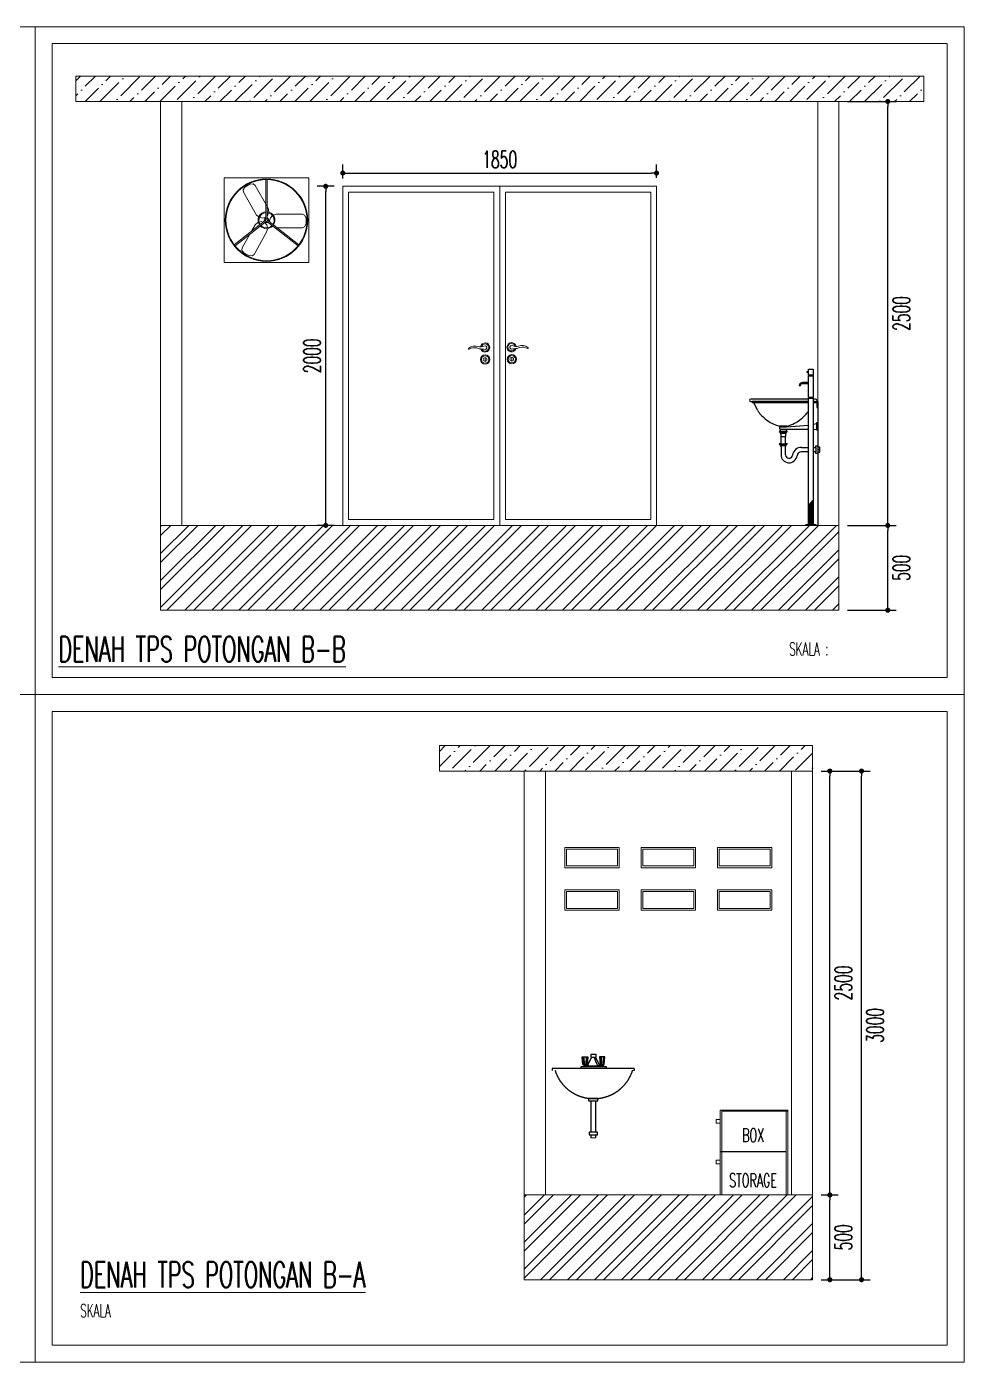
# Model space of a CAD drawing. Header units: millimetres. Extents: x -3140 to 122882, y -13467 to 35950.
# Drawn here: x 21870 to 27398, y 7882 to 15758 of the extents above; entities that cross this region are included whole.
import ezdxf

# ---------------------------------------------------------------- set-up
doc = ezdxf.new("R2010")
doc.units = ezdxf.units.MM
doc.header["$MEASUREMENT"] = 0
doc.linetypes.add('DASHEDX2', pattern=[38.1, 25.4, -12.7])
doc.layers.add('inst ME', color=7, linetype='Continuous', lineweight=13)
doc.layers.add('J', color=1, linetype='Continuous', lineweight=13)
doc.styles.add('300', font='rs.shx', dxfattribs={"width": 0.6, "height": 100})
doc.dimstyles.new('300', dxfattribs={"dimtxt": 50, "dimasz": 30, "dimexe": 50, "dimexo": 50, "dimgap": 30, "dimtad": 2, "dimdec": 0, "dimzin": 0, "dimtxsty": '300', "dimblk": 'DOT', "dimcen": 0.2, "dimclrd": 1, "dimclre": 1, "dimclrt": 3, "dimadec": 0, "dimazin": 0, "dimtfac": 1, "dimtdec": 0, "dimtix": 1, "dimtmove": 0, "dimatfit": 3, "dimfxl": 1, "dimtolj": 1, "dimtzin": 0, "dimarcsym": 0})
pattern_1 = [(45, (-555.76, -76748.93), (-79.54951, 79.54951), []), (45, (-502.73, -76748.93), (-79.54951, 79.54951), [])]
pattern_2 = [(45, (-555.76, -76748.934), (33.14563, 121.53398), [156.25, -31.25, 0, -31.25])]

# ---------------------------------------------------------------- blocks, each defined once
blk = doc.blocks.new('A$C6E2B1FF7')
for p, q in [((0.3955, 1.0315), (0.3845, 1.0315)), ((0.3955, 1.0285), (0.3845, 1.0285)), ((0.3955, 1.01), (0.3955, 1.05)), ((0.3955, 1.05), (0.4255, 1.05)), ((0.4255, 1.01), (0.3955, 1.01)), ((0.3955, 0.86), (0.3955, 1.006)), ((0.3955, 1.006), (0.4255, 1.006)), ((0.3975, 1.01), (0.3975, 1.006)), ((0.4235, 1.01), (0.4235, 1.006)), ((0.4255, 1.05), (0.4255, 1.01)), ((0.4255, 1.006), (0.4255, 0.86)), ((0.3325, 0.9402), (0.3385, 0.938)), ((0.3955, 0.96), (0.3555, 0.96)), ((0.3555, 0.954), (0.3955, 0.954)), ((0.3955, 0.8483), (0.0077, 0.8483)), ((0.0077, 0.8328), (0.0158, 0.8328)), ((0.3955, 0.8328), (0.0158, 0.8328)), ((0.0189, 0.8268), (0.3955, 0.8268)), ((0.052, 0.7743), (0.0308, 0.8221)), ((0.4255, 0.86), (0.3955, 0.86)), ((0.3955, 0.004), (0.3955, 0.856)), ((0.3955, 0.856), (0.4255, 0.856)), ((0.3975, 0.86), (0.3975, 0.856)), ((0.4235, 0.86), (0.4235, 0.856)), ((0.4255, 0.856), (0.4255, 0.004)), ((0.4427, 0.8483), (0.4255, 0.8483)), ((0.4352, 0.8328), (0.4255, 0.8328)), ((0.4255, 0.8268), (0.44, 0.8268)), ((0.4255, 0.8268), (0.432, 0.8268)), ((0.4352, 0.8328), (0.4427, 0.8328)), ((0.44, 0.8268), (0.4515, 0.8268)), ((0.4427, 0.8328), (0.4575, 0.8328)), ((0.4515, 0.8268), (0.4515, 0.7928)), ((0.4575, 0.8328), (0.4575, 0)), ((0.4515, 0.7928), (0.4575, 0.7928)), ((0.1975, 0.6319), (0.2053, 0.6262)), ((0.2535, 0.6319), (0.1975, 0.6319)), ((0.2517, 0.6674), (0.1992, 0.6674)), ((0.2029, 0.6473), (0.2029, 0.6623)), ((0.2029, 0.6623), (0.2481, 0.6623)), ((0.2029, 0.6473), (0.2461, 0.6473)), ((0.2049, 0.6473), (0.2049, 0.6319)), ((0.2461, 0.6473), (0.3955, 0.6472)), ((0.2461, 0.6473), (0.2461, 0.6319)), ((0.2461, 0.6262), (0.2535, 0.6319)), ((0.2481, 0.6623), (0.3955, 0.6739)), ((0.4255, 0.6804), (0.4515, 0.6855)), ((0.4255, 0.6463), (0.4515, 0.6455)), ((0.4515, 0.6405), (0.4515, 0.6905)), ((0.4515, 0.6905), (0.4575, 0.6905)), ((0.4575, 0.6405), (0.4515, 0.6405)), ((0.1975, 0.5487), (0.2053, 0.543)), ((0.2095, 0.5487), (0.1975, 0.5487)), ((0.2053, 0.6262), (0.2053, 0.6185)), ((0.2053, 0.6262), (0.2461, 0.6262)), ((0.2053, 0.6185), (0.2084, 0.6185)), ((0.2053, 0.543), (0.2053, 0.5353)), ((0.2053, 0.543), (0.2461, 0.543)), ((0.2084, 0.6185), (0.2084, 0.5981)), ((0.2425, 0.6185), (0.2084, 0.6185)), ((0.2084, 0.5981), (0.2095, 0.5981)), ((0.2095, 0.5981), (0.2415, 0.5981)), ((0.2095, 0.5981), (0.2095, 0.5487)), ((0.2095, 0.5487), (0.2415, 0.5487)), ((0.2415, 0.5981), (0.2425, 0.5981)), ((0.2415, 0.5487), (0.2415, 0.5981)), ((0.2535, 0.5487), (0.2415, 0.5487)), ((0.2425, 0.5981), (0.2425, 0.6185)), ((0.2425, 0.6185), (0.2461, 0.6185)), ((0.2461, 0.6185), (0.2461, 0.6262)), ((0.2461, 0.543), (0.2535, 0.5487)), ((0.2461, 0.5353), (0.2461, 0.543)), ((0.2053, 0.5353), (0.2105, 0.5353)), ((0.2405, 0.5353), (0.2105, 0.5353)), ((0.2105, 0.5353), (0.2105, 0.475)), ((0.2405, 0.5353), (0.2461, 0.5353)), ((0.2405, 0.475), (0.2405, 0.5353)), ((0.348, 0.5244), (0.3955, 0.5244)), ((0.3955, 0.4944), (0.348, 0.4944)), ((0.4255, 0.5244), (0.4435, 0.5244)), ((0.4435, 0.4944), (0.4255, 0.4944)), ((0.4435, 0.5244), (0.4435, 0.5356)), ((0.4435, 0.5356), (0.4575, 0.5356)), ((0.4435, 0.5244), (0.4435, 0.4944)), ((0.4435, 0.4832), (0.4435, 0.4944)), ((0.4575, 0.4832), (0.4435, 0.4832)), ((0.4575, 0.5356), (0.4575, 0.4832)), ((0.4719, 0.5265), (0.4575, 0.5265)), ((0.4575, 0.5099), (0.4719, 0.5099)), ((0.4575, 0.492), (0.4719, 0.492)), ((0.4719, 0.492), (0.4719, 0.5265)), ((0.3986, 0.004), (0.3986, 0.139)), ((0.4016, 0.004), (0.4016, 0.143)), ((0.4054, 0.004), (0.4054, 0.1477)), ((0.4105, 0.004), (0.4105, 0.1535)), ((0.419, 0.004), (0.419, 0.1618)), ((0.4475, 0.004), (0.3755, 0.004)), ((0.3755, 0.004), (0.3755, 0)), ((0.4475, 0), (0.4475, 0.004))]:
    blk.add_line(p, q)
for centre, radius, start, end in [((0.355, 0.9373), 0.0227, 88.67566, 172.72042), ((0.3579, 0.9344), 0.0198, 97.04919, 169.4794), ((0.0077, 0.8405), 0.00774, 90, 270), ((0.0208, 0.8316), 0.00515, 166.68297, 249.34752), ((0.0162, 0.8051), 0.0225, 49.25045, 75.12158), ((0.4348, 0.8051), 0.0225, 104.87842, 114.47405), ((0.4302, 0.8316), 0.00515, 290.65248, 13.31703), ((0.4427, 0.8405), 0.00774, 270, 90), ((0.2517, 0.9003), 0.2361, 212.24439, 231.48451), ((0.1992, 0.9003), 0.2361, 308.51549, 326.21188), ((0.2608, 0.905), 0.2455, 230.52645, 255.48599), ((0.1954, 0.6575), 0.0106, 26.899, 68.79889), ((0.2554, 0.6577), 0.0103, 110.63934, 153.66277), ((0.1902, 0.905), 0.2455, 284.51401, 309.47355), ((0.2646, 0.475), 0.0541, 180, 352.73258), ((0.2646, 0.475), 0.0241, 180, 352.73258), ((0.348, 0.4644), 0.06, 90, 172.73258), ((0.348, 0.4644), 0.03, 90, 172.73258), ((0.5189, 0.052), 0.1485, 128.97963, 146.20396)]:
    blk.add_arc(centre, radius, start, end)
blk.add_ellipse((0.3845, 1.03), major_axis=(0, -0.0015), ratio=0.505358, start_param=3.141593, end_param=6.283185)
blk = doc.blocks.new('Handle-01')
for centre, radius, start, end in [((-66.7, -54.9), 64.6, 70.65002, 128.47831), ((-31.2, 66.5), 62.1, 256.79025, 291.8405), ((0, 0), 30, 198.02954, 169.96267), ((0, 0), 24, 204.54285, 168.26614), ((0, 0), 12, 259.25559, 132.43023), ((-105.2, -7.5), 3.6, 119.1006, 286.73068), ((-70.4, -63.6), 62.5, 75.77345, 122.60946), ((-12, 119.3), 129.6, 250.59259, 267.96816), ((62.6, 665.3), 680.2, 263.31552, 264.72244)]:
    blk.add_arc(centre, radius, start, end)
blk = doc.blocks.new('A$C202B7152')
for p, q in [((0.1836, 0.5083, 0.01), (0.2175, 0.5083, 0.01)), ((0.1876, 0.4593, 0.01), (0.1836, 0.5083, 0.01)), ((0.1854, 0.5083, 0.01), (0.1895, 0.4593, 0.01)), ((0.1886, 0.5083, 0.01), (0.1916, 0.4593, 0.01)), ((0.1939, 0.5083, 0.01), (0.195, 0.4593, 0.01)), ((0.2072, 0.5083, 0.01), (0.2061, 0.4593, 0.01)), ((0.2126, 0.5083, 0.01), (0.2095, 0.4593, 0.01)), ((0.2158, 0.5083, 0.01), (0.2116, 0.4593, 0.01)), ((0.2175, 0.5083, 0.01), (0.2135, 0.4593, 0.01)), ((0.2409, 0.5057, 0.01), (0.2168, 0.4534, 0.01)), ((0.2378, 0.5215, 0.01), (0.27, 0.5215, 0.01)), ((0.2378, 0.5057, 0.01), (0.2378, 0.5215, 0.01)), ((0.27, 0.5057, 0.01), (0.2378, 0.5057, 0.01)), ((0.2661, 0.5057, 0.01), (0.2918, 0.4532, 0.01)), ((0.27, 0.5215, 0.01), (0.27, 0.5057, 0.01)), ((0.3242, 0.5083, 0.01), (0.2903, 0.5083, 0.01)), ((0.2903, 0.5083, 0.01), (0.2943, 0.4593, 0.01)), ((0.292, 0.5083, 0.01), (0.2962, 0.4593, 0.01)), ((0.2952, 0.5083, 0.01), (0.2983, 0.4593, 0.01)), ((0.3006, 0.5083, 0.01), (0.3017, 0.4593, 0.01)), ((0.3139, 0.5083, 0.01), (0.3128, 0.4593, 0.01)), ((0.3192, 0.5083, 0.01), (0.3162, 0.4593, 0.01)), ((0.3224, 0.5083, 0.01), (0.3183, 0.4593, 0.01)), ((0.3202, 0.4593, 0.01), (0.3242, 0.5083, 0.01)), ((0.1727, 0.4449, 0.01), (0.3343, 0.4449, 0.01)), ((0.1727, 0.4348, 0.01), (0.1727, 0.4449, 0.01)), ((0.2135, 0.4593, 0.01), (0.1876, 0.4593, 0.01)), ((0.2943, 0.4593, 0.01), (0.3202, 0.4593, 0.01)), ((0.3343, 0.4449, 0.01), (0.3343, 0.4348, 0.01))]:
    blk.add_line(p, q)
at = {"linetype": 'DASHEDX2'}
for p, q in [((0, 0.4338, 0.01), (0.5126, 0.4338, 0.01)), ((0, 0.4338, 0.01), (0, 0.4226, 0.01)), ((0.5126, 0.4338, 0.01), (0.5126, 0.4226, 0.01)), ((0.2271, 0.2467, 0.01), (0.2858, 0.2467, 0.01)), ((0.2271, 0.2325, 0.01), (0.2271, 0.2467, 0.01)), ((0.2858, 0.2325, 0.01), (0.2271, 0.2325, 0.01)), ((0.2392, 0.2305, 0.01), (0.2716, 0.2305, 0.01)), ((0.2392, 0.0364, 0.01), (0.2392, 0.2305, 0.01)), ((0.2716, 0.2305, 0.01), (0.2716, 0.0364, 0.01)), ((0.2858, 0.2467, 0.01), (0.2858, 0.2325, 0.01)), ((0.2291, 0.0364, 0.01), (0.2817, 0.0364, 0.01)), ((0.2291, 0.0182, 0.01), (0.2291, 0.0364, 0.01)), ((0.2817, 0.0182, 0.01), (0.2291, 0.0182, 0.01)), ((0.2392, 0, 0.01), (0.2392, 0.0182, 0.01)), ((0.2716, 0.0182, 0.01), (0.2716, 0, 0.01)), ((0.2817, 0.0364, 0.01), (0.2817, 0.0182, 0.01))]:
    blk.add_line(p, q, dxfattribs=at)
for centre, radius, start, end in [((-0.3833, 0.715, 0.01), 0.6657, 336.62365, 341.67507), ((0.2535, 0.1433, 0.01), 0.3122, 96.75998, 104.99699), ((0.1854, 0.4493, 0.01), 0.0103, 4.5286, 73.65735), ((0.1865, 0.4498, 0.01), 0.00987, 2.35421, 72.28954), ((0.1806, 0.4473, 0.01), 0.0173, 10.46857, 43.68179), ((0.2129, 0.4516, 0.01), 0.00923, 123.82998, 180.37672), ((0.2157, 0.4493, 0.01), 0.0103, 106.34265, 165.91992), ((0.2546, 0.595, 0.01), 0.1466, 255.0374, 284.68485), ((0.2535, 0.1433, 0.01), 0.3122, 75.00301, 82.96228), ((0.2921, 0.4493, 0.01), 0.0103, 14.08008, 73.65735), ((0.2949, 0.4516, 0.01), 0.00923, 359.62328, 56.17002), ((0.3272, 0.4473, 0.01), 0.0173, 136.31821, 169.53143), ((0.3213, 0.4498, 0.01), 0.00987, 107.71046, 177.64579), ((0.3224, 0.4493, 0.01), 0.0103, 106.34265, 175.4714)]:
    blk.add_arc(centre, radius, start, end)
blk.add_arc((0.2522, 0.4962, 0.01), 0.2522, 196.98117, 343.01883, dxfattribs=at)
blk = doc.blocks.new('_Dot')
at = {"color": 0, "lineweight": -2}
blk.add_line((-0.5, 0), (-1, 0), dxfattribs=at)
at = {"color": 0, "const_width": 0.5}
blk.add_lwpolyline([(-0.25, 0, 1), (0.25, 0, 1)], format="xyb", close=True, dxfattribs=at)
blk = doc.blocks.new('*D40')
at = {"color": 1, "lineweight": -2, "transparency": 16777216}
for p, q in [((26709, 12817.3), (26996.6, 12817.3)), ((26946.6, 12347.3), (26946.6, 12787.3)), ((26709, 12317.3), (26996.6, 12317.3))]:
    blk.add_line(p, q, dxfattribs=at)
at = {"layer": 'Defpoints', "color": 0, "transparency": 16777216}
for p in [(26659, 12817.3), (26946.6, 12817.3), (26659, 12317.3)]:
    blk.add_point(p, dxfattribs=at)
at = {"color": 1, "lineweight": -2, "transparency": 16777216, "xscale": 30, "yscale": 30, "zscale": 30}
for p, rotation in [((26946.6, 12817.3), 90), ((26946.6, 12317.3), 270)]:
    blk.add_blockref('_Dot', p, dxfattribs=dict(at, rotation=rotation))
at = {"color": 3, "transparency": 16777216, "insert": (27026.6, 12567.3), "char_height": 100, "attachment_point": 5, "rotation": 90, "style": '300'}
blk.add_mtext('\\A1;500', dxfattribs=at)
blk = doc.blocks.new('*D41')
at = {"color": 1, "lineweight": -2, "transparency": 16777216}
for p, q in [((26709, 15317.3), (26996.6, 15317.3)), ((26946.6, 12847.3), (26946.6, 15287.3)), ((26709, 12817.3), (26996.6, 12817.3))]:
    blk.add_line(p, q, dxfattribs=at)
at = {"layer": 'Defpoints', "color": 0, "transparency": 16777216}
for p in [(26659, 15317.3), (26946.6, 15317.3), (26659, 12817.3)]:
    blk.add_point(p, dxfattribs=at)
at = {"color": 1, "lineweight": -2, "transparency": 16777216, "xscale": 30, "yscale": 30, "zscale": 30}
for p, rotation in [((26946.6, 15317.3), 90), ((26946.6, 12817.3), 270)]:
    blk.add_blockref('_Dot', p, dxfattribs=dict(at, rotation=rotation))
at = {"color": 3, "transparency": 16777216, "insert": (27026.6, 14067.3), "char_height": 100, "attachment_point": 5, "rotation": 90, "style": '300'}
blk.add_mtext('\\A1;2500', dxfattribs=at)
blk = doc.blocks.new('*D47')
at = {"color": 1, "lineweight": -2, "transparency": 16777216}
for p, q in [((23683.6, 14817.3), (23582.9, 14817.3)), ((23632.9, 12847.3), (23632.9, 14787.3)), ((23683.6, 12817.3), (23582.9, 12817.3))]:
    blk.add_line(p, q, dxfattribs=at)
at = {"layer": 'Defpoints', "color": 0, "transparency": 16777216}
for p in [(23632.9, 14817.3), (23733.6, 14817.3), (23733.6, 12817.3)]:
    blk.add_point(p, dxfattribs=at)
at = {"color": 1, "lineweight": -2, "transparency": 16777216, "xscale": 30, "yscale": 30, "zscale": 30}
for p, rotation in [((23632.9, 14817.3), 90), ((23632.9, 12817.3), 270)]:
    blk.add_blockref('_Dot', p, dxfattribs=dict(at, rotation=rotation))
at = {"color": 3, "transparency": 16777216, "insert": (23552.9, 13817.3), "char_height": 100, "attachment_point": 5, "rotation": 90, "style": '300'}
blk.add_mtext('\\A1;2000', dxfattribs=at)
blk = doc.blocks.new('*D49')
at = {"color": 1, "lineweight": -2, "transparency": 16777216}
for p, q in [((23733.6, 14863.8), (23733.6, 14945.5)), ((23763.6, 14895.5), (25553.5, 14895.5)), ((25583.5, 14867.3), (25583.5, 14945.5))]:
    blk.add_line(p, q, dxfattribs=at)
at = {"layer": 'Defpoints', "color": 0, "transparency": 16777216}
for p in [(25583.5, 14895.5), (23733.6, 14813.8), (25583.5, 14817.3)]:
    blk.add_point(p, dxfattribs=at)
at = {"color": 1, "lineweight": -2, "transparency": 16777216, "xscale": 30, "yscale": 30, "zscale": 30, "rotation": 180}
blk.add_blockref('_Dot', (23733.6, 14895.5), dxfattribs=at)
at = {"color": 1, "lineweight": -2, "transparency": 16777216, "xscale": 30, "yscale": 30, "zscale": 30}
blk.add_blockref('_Dot', (25583.5, 14895.5), dxfattribs=at)
at = {"color": 3, "transparency": 16777216, "insert": (24658.6, 14975.5), "char_height": 100, "attachment_point": 5, "style": '300'}
blk.add_mtext('\\A1;1850', dxfattribs=at)
blk = doc.blocks.new('*D50')
at = {"color": 1, "lineweight": -2, "transparency": 16777216}
for p, q in [((26553.3, 8868.7), (26655, 8868.7)), ((26605, 8398.7), (26605, 8838.7)), ((26553.3, 8368.7), (26655, 8368.7))]:
    blk.add_line(p, q, dxfattribs=at)
at = {"layer": 'Defpoints', "color": 0, "transparency": 16777216}
for p in [(26503.3, 8868.7), (26605, 8868.7), (26503.3, 8368.7)]:
    blk.add_point(p, dxfattribs=at)
at = {"color": 1, "lineweight": -2, "transparency": 16777216, "xscale": 30, "yscale": 30, "zscale": 30}
for p, rotation in [((26605, 8868.7), 90), ((26605, 8368.7), 270)]:
    blk.add_blockref('_Dot', p, dxfattribs=dict(at, rotation=rotation))
at = {"color": 3, "transparency": 16777216, "insert": (26685, 8618.7), "char_height": 100, "attachment_point": 5, "rotation": 90, "style": '300'}
blk.add_mtext('\\A1;500', dxfattribs=at)
blk = doc.blocks.new('*D51')
at = {"color": 1, "lineweight": -2, "transparency": 16777216}
for p, q in [((26553.3, 11368.7), (26655, 11368.7)), ((26605, 8898.7), (26605, 11338.7)), ((26553.3, 8868.7), (26655, 8868.7))]:
    blk.add_line(p, q, dxfattribs=at)
at = {"layer": 'Defpoints', "color": 0, "transparency": 16777216}
for p in [(26503.3, 11368.7), (26605, 11368.7), (26503.3, 8868.7)]:
    blk.add_point(p, dxfattribs=at)
at = {"color": 1, "lineweight": -2, "transparency": 16777216, "xscale": 30, "yscale": 30, "zscale": 30}
for p, rotation in [((26605, 11368.7), 90), ((26605, 8868.7), 270)]:
    blk.add_blockref('_Dot', p, dxfattribs=dict(at, rotation=rotation))
at = {"color": 3, "transparency": 16777216, "insert": (26685, 10118.7), "char_height": 100, "attachment_point": 5, "rotation": 90, "style": '300'}
blk.add_mtext('\\A1;2500', dxfattribs=at)
blk = doc.blocks.new('*D52')
at = {"color": 1, "lineweight": -2, "transparency": 16777216}
for p, q in [((26553.3, 11368.7), (26841.9, 11368.7)), ((26791.9, 8398.7), (26791.9, 11338.7)), ((26553.3, 8368.7), (26841.9, 8368.7))]:
    blk.add_line(p, q, dxfattribs=at)
at = {"layer": 'Defpoints', "color": 0, "transparency": 16777216}
for p in [(26503.3, 11368.7), (26791.9, 11368.7), (26503.3, 8368.7)]:
    blk.add_point(p, dxfattribs=at)
at = {"color": 1, "lineweight": -2, "transparency": 16777216, "xscale": 30, "yscale": 30, "zscale": 30}
for p, rotation in [((26791.9, 11368.7), 90), ((26791.9, 8368.7), 270)]:
    blk.add_blockref('_Dot', p, dxfattribs=dict(at, rotation=rotation))
at = {"color": 3, "transparency": 16777216, "insert": (26871.9, 9868.7), "char_height": 100, "attachment_point": 5, "rotation": 90, "style": '300'}
blk.add_mtext('\\A1;3000', dxfattribs=at)

msp = doc.modelspace()

# ---------------------------------------------------------------- hatches: boundary and pattern name
at = {"layer": 'inst ME'}
h = msp.add_hatch(dxfattribs=at)
h.set_pattern_fill('ANSI36', color=4, scale=500)
h.set_pattern_definition(pattern_2)
h.paths.add_polyline_path([(27159, 15467.3), (26659, 15467.3), (22159, 15467.3), (22159, 15317.3), (22659, 15317.3), (27159, 15317.3)])
h = msp.add_hatch(dxfattribs=at)
h.set_pattern_fill('ANSI32', color=129, scale=300)
h.set_pattern_definition(pattern_1)
h.paths.add_polyline_path([(26659, 12817.3), (22659, 12817.3), (22659, 12317.3), (26659, 12317.3)])
h = msp.add_hatch(dxfattribs=at)
h.set_pattern_fill('ANSI36', color=4, scale=500)
h.set_pattern_definition(pattern_2)
h.paths.add_polyline_path([(26503.3, 11518.7), (24303.3, 11518.7), (24303.3, 11368.7), (26503.3, 11368.7)])
h = msp.add_hatch(dxfattribs=at)
h.set_pattern_fill('ANSI32', color=129, scale=300)
h.set_pattern_definition(pattern_1)
h.paths.add_polyline_path([(26503.3, 8868.7), (24803.3, 8868.7), (24803.3, 8368.7), (26503.3, 8368.7)])

# ---------------------------------------------------------------- linework, layer by layer
msp.add_lwpolyline([(26345.1, 9123.7), (25958, 9123.7)])
for points in [[(21920.4, 11820.1), (16443.1, 11820.1), (16443.1, 15758.5), (21920.4, 15758.5)], [(27397.6, 11820.1), (21920.4, 11820.1), (21920.4, 15758.5), (27397.6, 15758.5)], [(27297.6, 11920.1), (22020.4, 11920.1), (22020.4, 15658.5), (27297.6, 15658.5)], [(23534.1, 14867.3), (23034.1, 14867.3), (23034.1, 14367.3), (23534.1, 14367.3)], [(23733.6, 14817.3), (24659.1, 14817.3), (24659.1, 12817.3), (23733.6, 12817.3)], [(24659, 12817.3), (25583.5, 12817.3), (25583.5, 14817.3), (24659, 14817.3)], [(23767.8, 14783.1), (24624.9, 14783.1), (24624.9, 12851.4), (23767.8, 12851.4)], [(24693.2, 12851.4), (25549.4, 12851.4), (25549.4, 14783.1), (24693.2, 14783.1)], [(21920.4, 7881.8), (16443.1, 7881.8), (16443.1, 11820.1), (21920.4, 11820.1)], [(27397.6, 7881.8), (21920.4, 7881.8), (21920.4, 11820.1), (27397.6, 11820.1)], [(27297.6, 7981.8), (22020.4, 7981.8), (22020.4, 11720.1), (27297.6, 11720.1)], [(25043.3, 10918.7), (25043.3, 10798.7), (25363.3, 10798.7), (25363.3, 10918.7)], [(25493.3, 10918.7), (25493.3, 10798.7), (25813.3, 10798.7), (25813.3, 10918.7)], [(25943.3, 10918.7), (25943.3, 10798.7), (26263.3, 10798.7), (26263.3, 10918.7)], [(25043.3, 10668.7), (25043.3, 10548.7), (25363.3, 10548.7), (25363.3, 10668.7)], [(25493.3, 10668.7), (25493.3, 10548.7), (25813.3, 10548.7), (25813.3, 10668.7)], [(25943.3, 10668.7), (25943.3, 10548.7), (26263.3, 10548.7), (26263.3, 10668.7)], [(25195.4, 9422.3), (25225.9, 9422.3), (25225.9, 9424.3), (25195.4, 9424.3)], [(25235.4, 9239.6), (25185.9, 9239.6), (25185.9, 9222.4), (25235.4, 9222.4)], [(25225.9, 9222.4), (25195.4, 9222.4), (25195.4, 9205.3), (25225.9, 9205.3)]]:
    msp.add_lwpolyline(points, close=True, dxfattribs=at)
for points in [[(22659, 15317.3), (22159, 15317.3), (22159, 15467.3), (26659, 15467.3), (27159, 15467.3), (27159, 15317.3)], [(26659, 15467.3), (27159, 15467.3)], [(22659, 12317.3), (22659, 15317.3)], [(22659, 12317.3), (22659, 15317.3), (27159, 15317.3)], [(22784, 12817.3), (22784, 15317.3)], [(26534, 12817.3), (26534, 15317.3)], [(26659, 12317.3), (26659, 15317.3)], [(26659, 15317.3), (27159, 15317.3)], [(23225.2, 14648), (23147.5, 14782.3), (23145.6, 14796.7), (23156.9, 14812.9), (23185.4, 14829.4), (23205.1, 14831.1), (23216.6, 14822.3), (23294.3, 14688), (23297.8, 14667.6), (23297.2, 14665.5)], [(23280.5, 14856.6), (23280.5, 14621)], [(23287.7, 14856.6), (23287.7, 14621)], [(23733.6, 12817.3), (23733.6, 14817.3)], [(24659.1, 12817.3), (24659.1, 14817.3)], [(25583.5, 12817.3), (25583.5, 14817.3)], [(23295.9, 14660.5), (23292.8, 14648.7), (23287.7, 14643.4)], [(23324.4, 14646.9), (23340.3, 14652.8)], [(23340.3, 14652.8), (23495.4, 14652.8), (23508.8, 14647.3), (23517.1, 14629.4), (23517.1, 14596.5), (23508.8, 14578.5), (23495.4, 14573), (23346, 14573)], [(23094, 14471.8), (23279, 14617.8)], [(23098.5, 14466.1), (23283.4, 14612.1)], [(23195.8, 14552.2), (23217.4, 14590.3), (23233.2, 14603.6), (23235.8, 14604.4)], [(23238.3, 14637.2), (23225.2, 14648)], [(23240.8, 14605.8), (23252, 14608.9), (23264.1, 14606.1)], [(23280.5, 14635.8), (23279.2, 14634.4), (23260, 14629.8), (23242.7, 14634.4)], [(23272.3, 14603.3), (23285, 14590.3), (23289.8, 14572.8)], [(23469.7, 14466.1), (23284.8, 14612.1)], [(23474.2, 14471.8), (23289.3, 14617.8)], [(23303.2, 14606.8), (23301.4, 14612.9), (23307, 14631.8), (23319.7, 14644.5)], [(23315.7, 14585.4), (23307, 14594), (23306.8, 14594.7)], [(23329, 14577.2), (23320.9, 14580.2), (23319.3, 14581.8)], [(23286.9, 14551), (23210.5, 14415.9), (23199.1, 14407.1), (23179.3, 14408.6), (23150.7, 14424.8), (23139.2, 14440.9), (23141, 14455.2), (23186.4, 14535.5)], [(23289.5, 14567.6), (23286.9, 14551)], [(22659, 12317.3), (22659, 12817.3), (26659, 12817.3)], [(22659, 12817.3), (26659, 12817.3)], [(26659, 12317.3), (22659, 12317.3)], [(24303.3, 11518.7), (26503.3, 11518.7)], [(24803.3, 11368.7), (24303.3, 11368.7), (24303.3, 11518.7), (24803.3, 11518.7)], [(26503.3, 8368.7), (26503.3, 11518.7)], [(24303.3, 11368.7), (26503.3, 11368.7)], [(24803.3, 8368.7), (24803.3, 11368.7)], [(24803.3, 11368.7), (26503.3, 11368.7)], [(24928.3, 8868.7), (24928.3, 11368.7)], [(26378.3, 8868.7), (26378.3, 11368.7)], [(25053.3, 10908.7), (25053.3, 10808.7), (25353.3, 10808.7), (25353.3, 10908.7), (25053.3, 10908.7)], [(25503.3, 10908.7), (25503.3, 10808.7), (25803.3, 10808.7), (25803.3, 10908.7), (25503.3, 10908.7)], [(25953.3, 10908.7), (25953.3, 10808.7), (26253.3, 10808.7), (26253.3, 10908.7), (25953.3, 10908.7)], [(25053.3, 10658.7), (25053.3, 10558.7), (25353.3, 10558.7), (25353.3, 10658.7), (25053.3, 10658.7)], [(25503.3, 10658.7), (25503.3, 10558.7), (25803.3, 10558.7), (25803.3, 10658.7), (25503.3, 10658.7)], [(25953.3, 10658.7), (25953.3, 10558.7), (26253.3, 10558.7), (26253.3, 10658.7), (25953.3, 10658.7)], [(25451.1, 9613.7), (24968.5, 9613.7)], [(25440.8, 9603.2), (25451.1, 9603.2)], [(25237.3, 9424.3), (25182.1, 9424.3), (25182.1, 9437.6), (25237.3, 9437.6), (25237.3, 9424.3)], [(25195.4, 9422.3), (25195.4, 9239.6), (25225.9, 9239.6), (25225.9, 9422.3), (25195.4, 9422.3)], [(25935.7, 9291.5), (25935.7, 9313.7)], [(25958, 9313.7), (25935.7, 9313.7)], [(25958, 8868.7), (25958, 9368.7)], [(25958, 9368.7), (26357.9, 9368.7)], [(25969.1, 8868.7), (25969.1, 9363.7)], [(25969.1, 9363.7), (26357.9, 9363.7)], [(26346.8, 8868.7), (26346.8, 9368.7)], [(26357.9, 8868.7), (26357.9, 9368.7)], [(25958, 9291.5), (25935.7, 9291.5)], [(25935.7, 9051.5), (25935.7, 9073.7)], [(25958, 9073.7), (25935.7, 9073.7)], [(25958, 9051.5), (25935.7, 9051.5)], [(24803.3, 8868.7), (26503.3, 8868.7)], [(24803.3, 8868.7), (26503.3, 8868.7)], [(24803.3, 8368.7), (26503.3, 8368.7)]]:
    msp.add_lwpolyline(points, dxfattribs=at)
for radius in [242.9, 239.3, 5.19]:
    msp.add_circle((23284.1, 14617.3), radius, dxfattribs=at)
for centre, radius, start, end in [((23284.1, 14617.3), 50, 94.15565, 214.13644), ((23284.1, 14617.3), 44.8, 94.63494, 213.65715), ((23284.1, 14617.3), 50, 325.86356, 85.84435), ((23284.1, 14617.3), 44.8, 326.34285, 85.36506), ((23284.1, 14617.3), 50, 222.44774, 317.55226), ((23284.1, 14617.3), 44.8, 222.92703, 317.07297), ((23284.1, 14617.3), 13.8, 105.24177, 203.05032), ((23284.1, 14617.3), 13.8, 233.53386, 306.46614), ((23284.1, 14617.3), 13.8, 336.94968, 74.75823), ((25213.7, 9672.2), 237.3, 196.91207, 343.08793)]:
    msp.add_arc(centre, radius, start, end, dxfattribs=at)
at = {"layer": 'J'}
for p, q in [((24573, 13788.3), (24573, 13803.2)), ((24730.2, 13790), (24729.9, 13804.8))]:
    msp.add_line(p, q, dxfattribs=at)
msp.add_ellipse((24573, 13795.8), major_axis=(19.1, 19.1), ratio=1, dxfattribs=at)
for major_axis in [(-15.3, 15.3), (-7.64, 7.64)]:
    msp.add_ellipse((24573, 13795.8), major_axis=major_axis, ratio=1, start_param=1.570796326794897, end_param=7.853981633974483, dxfattribs=at)
at = {"layer": 'J', "extrusion": (0, 0, -1)}
msp.add_ellipse((24730.1, 13797.4), major_axis=(-19.5, 18.7), ratio=1, dxfattribs=at)
for major_axis in [(14.9, 15.6), (7.47, 7.79)]:
    msp.add_ellipse((24730.1, 13797.4), major_axis=major_axis, ratio=1, start_param=1.570796326794897, end_param=7.853981633974483, dxfattribs=at)

# ---------------------------------------------------------------- block references
at = {"color": 7}
for name, p, xscale, yscale, zscale in [('A$C6E2B1FF7', (26132.4, 12817.3), 877.7777777777777, 877.7777777777777, 877.7777777777777), ('A$C202B7152', (25451.1, 9205.3, -9.4), -941.5204678362574, 941.5204678362574, 941.5204678362574)]:
    msp.add_blockref(name, p, dxfattribs=dict(at, xscale=xscale, yscale=yscale, zscale=zscale))
at = {"layer": 'J', "extrusion": (0, 0, -1), "xscale": -0.8998638043971724, "yscale": 0.8998638043971724, "zscale": -0.8998638043971724}
msp.add_blockref('Handle-01', (-24573, 13866.6), dxfattribs=at)
at = {"layer": 'J', "extrusion": (0, 0, -1), "xscale": 0.8998638043971724, "yscale": 0.8998638043971724, "zscale": -0.8998638043971724, "rotation": 358.8010532507452}
msp.add_blockref('Handle-01', (-24728.6, 13868.2), dxfattribs=at)

# ---------------------------------------------------------------- texts
at = {"layer": 'inst ME', "color": 3, "char_height": 150, "attachment_point": 5, "style": '300'}
for s, insert, width in [('\\A1;\\pxql;{\\LDENAH TPS POTONGAN B-B}', (23162.5, 12087.8), 2210.171), ('\\A1;{\\H0.5x;SKALA :}', (26480.9, 12088.6), 568.77), ('\\A1;\\pxql;{\\LDENAH TPS POTONGAN B-A\\P\\H0.5x;\\lSKALA}', (24281.6, 8311.2), 4192.106)]:
    msp.add_mtext(s, dxfattribs=dict(at, insert=insert, width=width))
at = {"layer": 'inst ME', "color": 3, "insert": (26152.7, 9087.7), "char_height": 80, "attachment_point": 5, "style": '300'}
msp.add_mtext('\\A1;BOX\\P\\PSTORAGE', dxfattribs=at)

# ---------------------------------------------------------------- dimensions: what is measured, and where the dimension line sits
for base, p1, p2, picture, middle in [((26946.6, 15317.3), (26659, 12817.3), (26659, 15317.3), '*D41', (27026.6, 14067.3)), ((23632.9, 14817.3), (23733.6, 12817.3), (23733.6, 14817.3), '*D47', (23552.9, 13817.3)), ((26946.6, 12817.3), (26659, 12317.3), (26659, 12817.3), '*D40', (27026.6, 12567.3)), ((26605, 11368.7), (26503.3, 8868.7), (26503.3, 11368.7), '*D51', (26685, 10118.7)), ((26791.9, 11368.7), (26503.3, 8368.7), (26503.3, 11368.7), '*D52', (26871.9, 9868.7)), ((26605, 8868.7), (26503.3, 8368.7), (26503.3, 8868.7), '*D50', (26685, 8618.7))]:
    dim = msp.add_linear_dim(base=base, p1=p1, p2=p2, angle=90, dimstyle='300')
    dim.commit()
    dim.dimension.update_dxf_attribs({"geometry": picture, "text_midpoint": middle})
dim = msp.add_linear_dim(base=(25583.5, 14895.5), p1=(23733.6, 14813.8), p2=(25583.5, 14817.3), dimstyle='300')
dim.commit()
dim.dimension.update_dxf_attribs({"geometry": '*D49', "text_midpoint": (24658.6, 14975.5)})

doc.saveas('drawing.dxf')
